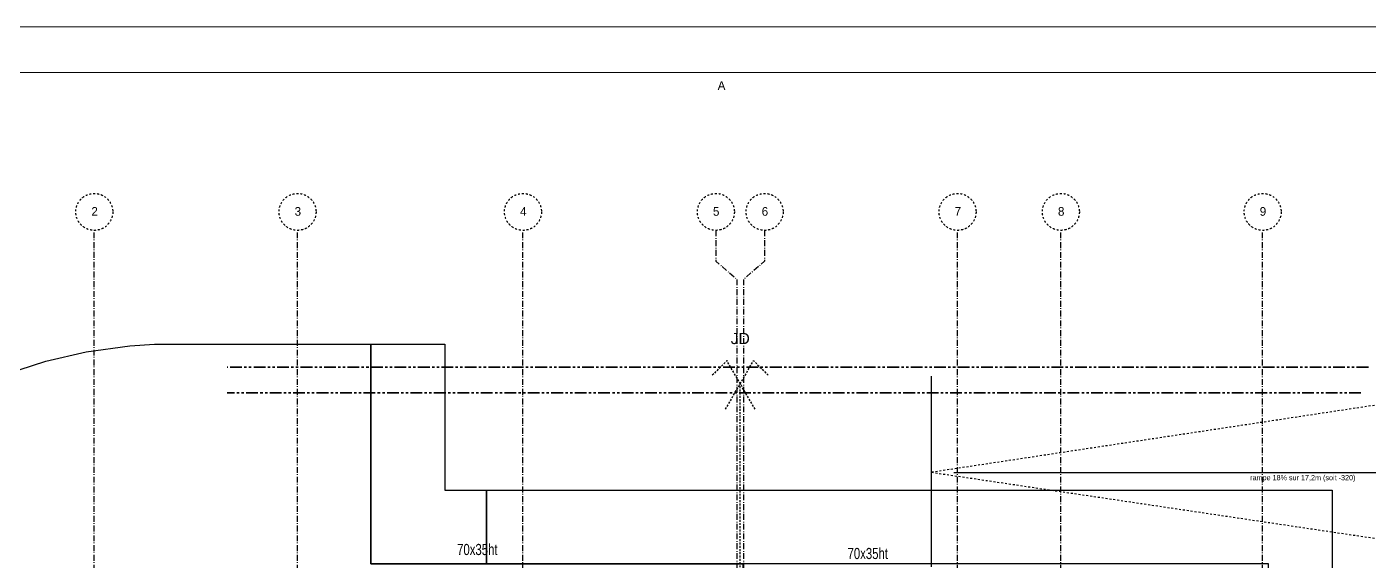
# Model space of a CAD drawing. Header units: centimetres. Extents: x 2452 to 16512, y -4226 to 6371.
# Drawn here: x 4278 to 7911, y 4925 to 6371 of the extents above; entities that cross this region are included whole.
import ezdxf

# ---------------------------------------------------------------- set-up
doc = ezdxf.new("R2010")
doc.units = ezdxf.units.CM
for name, pattern in [('INTERROMPU2', [9.525, 6.35, -3.175]), ('PHANTOM', [63.5, 31.75, -6.35, 6.35, -6.35, 6.35, -6.35]), ('Style de ligne -11', [0.347222, 0.20828, -0.138942]), ('Style de ligne -6', [1.04164, 0.625, -0.20828, 0.06943, -0.13893]), ('VW-01', [0.41656, 0.20828, -0.20828])]:
    doc.linetypes.add(name, pattern=pattern)
for name, color, linetype, lineweight in [('01_sem', 252, 'INTERROMPU2', 35), ('01_texte_repere', 252, 'Continuous', 20), ('prlm-ZCARTOUCHE', 7, 'Continuous', 13)]:
    doc.layers.add(name, color=color, linetype=linetype, lineweight=lineweight)
for name, color, linetype in [('B Général', 252, 'Continuous'), ('C ANNOTATIONS-texte', 252, 'Continuous'), ('prlm-BA', 30, 'Continuous')]:
    doc.layers.add(name, color=color, linetype=linetype)
doc.layers.add('prlm-ZEROPLOT', color=254, linetype='Continuous', plot=False)
doc.styles.add('Arial', font='arial.ttf')
doc.styles.add('CEDREP', font='GILC____.TTF')
doc.styles.add('Eurostile', font='Eurosti.TTF')

# ---------------------------------------------------------------- blocks, each defined once
blk = doc.blocks.new('Groupe-111-1')
at = {"layer": 'B Général', "linetype": 'Style de ligne -11', "ltscale": 25.4}
blk.add_line((-1456.9, -1173.9), (-1456.9, 946.1), dxfattribs=at)
at = {"layer": 'B Général', "linetype": 'Style de ligne -11', "ltscale": 25.4, "flags": 128}
for points in [[(-1416.9, 876.8), (-1492.9, 1008.4), (-1532.9, 968.4)], [(-1496.9, 876.8), (-1420.9, 1008.4), (-1380.9, 968.4)]]:
    blk.add_lwpolyline(points, dxfattribs=at)
at = {"layer": 'B Général', "insert": (-1482.8, 1083.5), "char_height": 30.3, "attachment_point": 1, "line_spacing_factor": 0.959385, "style": 'Arial'}
blk.add_mtext('JD', dxfattribs=at)
blk = doc.blocks.new('A$C711F189D')
at = {"layer": '01_sem', "color": 0, "linetype": 'PHANTOM'}
for points in [[(-1301, 1736), (-4389.1, 1736)], [(-1321.1, 1666), (-4389.1, 1666)]]:
    blk.add_lwpolyline(points, dxfattribs=at)
at = {"layer": '01_texte_repere', "color": 0, "char_height": 30, "width": 164.804, "attachment_point": 8, "rotation": 0.0002, "style": 'CEDREP'}
for insert in [(-3712.1, 1226.6), (-2655.6, 1215.8)]:
    blk.add_mtext('70x35ht ', dxfattribs=dict(at, insert=insert))

msp = doc.modelspace()

# ---------------------------------------------------------------- linework, layer by layer
at = {"layer": 'B Général', "linetype": 'Style de ligne -6', "ltscale": 25.4}
for p, q in [((4460.95, 3285.43), (4460.95, 5820.43)), ((5010.96, 3285.39), (5010.96, 5820.39)), ((5620.96, 3285.39), (5620.96, 5820.39)), ((6796.89, 3285.39), (6796.89, 5820.39)), ((7076.48, 3285.39), (7076.48, 5820.39)), ((7622.48, 3285.39), (7622.48, 5820.39))]:
    msp.add_line(p, q, dxfattribs=at)
at = {"layer": 'B Général', "linetype": 'Continuous'}
for p, q in [((6726.48, 4909.39), (6726.48, 5425.39)), ((6786.68, 5165.18), (8420.37, 5165.18))]:
    msp.add_line(p, q, dxfattribs=at)
at = {"layer": 'B Général', "linetype": 'Style de ligne -6', "ltscale": 25.4, "flags": 128}
for points in [[(6142.96, 5820.39), (6142.96, 5736.89), (6199.89, 5687.89), (6199.89, 3085.39)], [(6274.81, 5820.39), (6274.81, 5736.89), (6217.89, 5687.89), (6217.89, 3085.39)]]:
    msp.add_lwpolyline(points, dxfattribs=at)
at = {"layer": 'B Général', "linetype": 'VW-01', "ltscale": 25.4, "flags": 128}
msp.add_lwpolyline([(6726.48, 5165.47), (8446.48, 4909.39), (8446.48, 5425.39)], close=True, dxfattribs=at)
at = {"layer": 'B Général', "linetype": 'VW-01', "ltscale": 25.4}
for centre in [(4460.95, 5870.39), (5010.96, 5870.39), (5620.96, 5870.39), (6142.96, 5870.39), (6274.81, 5870.39), (6796.89, 5870.39), (7076.48, 5870.39), (7622.48, 5870.39)]:
    msp.add_circle(centre, 50, dxfattribs=at)
at = {"layer": 'prlm-ZCARTOUCHE', "ltscale": 25}
for points in [[(2451.72, 6371.43), (16512.26, 6371.43), (16512.26, -4226.46), (2451.72, -4226.46)], [(2575.05, 6248.2), (16413.59, 6248.2), (16413.59, -4103.23), (2575.05, -4103.23)]]:
    msp.add_lwpolyline(points, close=True, dxfattribs=at)
at = {"layer": 'prlm-ZEROPLOT', "ltscale": 25}
msp.add_lwpolyline([(4222.02, 5430.97), (4330.11, 5466.39), (4438.77, 5491.38), (4557.24, 5507.73), (4624.23, 5512.38), (5209.04, 5512.38), (5209.04, 4917.39), (6215.89, 4917.39), (6215.89, 3517.39), (4931.96, 3517.39), (4931.96, 2568.4), (4331.44, 2568.4), (4331.44, 2828.23), (3662.92, 2828.23)], dxfattribs=at)
at = {"layer": 'prlm-ZEROPLOT'}
for points in [[(5209.04, 5512.38), (5409.04, 5512.38), (5409.04, 5117.41), (5521.96, 5117.41), (5521.96, 4917.39), (5209.04, 4917.39)], [(5521.96, 5117.41), (7810.48, 5117.41), (7810.48, 4893.39), (7638.48, 4893.39), (7638.48, 4917.39), (5521.96, 4917.39)]]:
    msp.add_lwpolyline(points, close=True, dxfattribs=at)

# ---------------------------------------------------------------- block references
at = {"layer": 'B Général'}
msp.add_blockref('Groupe-111-1', (7665.81, 4459.32), dxfattribs=at)
at = {"layer": 'prlm-BA'}
msp.add_blockref('A$C711F189D', (9209.48, 3714.39), dxfattribs=at)

# ---------------------------------------------------------------- texts
at = {"layer": 'B Général', "char_height": 23.53, "attachment_point": 1, "line_spacing_factor": 0.894142, "style": 'Eurostile'}
for s, insert in [('2', (4453.03, 5883.51)), ('3', (5003.05, 5883.51)), ('4', (5613.05, 5883.51)), ('5', (6135.04, 5883.51)), ('6', (6266.89, 5883.51)), ('7', (6788.97, 5883.51)), ('8', (7068.57, 5883.51)), ('9', (7614.57, 5883.51))]:
    msp.add_mtext(s, dxfattribs=dict(at, insert=insert))
at = {"layer": 'C ANNOTATIONS-texte', "insert": (6147.74, 6224.07), "char_height": 23.53, "attachment_point": 1, "line_spacing_factor": 0.894142, "style": 'Eurostile'}
msp.add_mtext('A', dxfattribs=at)
at = {"layer": 'C ANNOTATIONS-texte', "char_height": 14.118, "width": 402.2532, "attachment_point": 1, "line_spacing_factor": 0.894142, "style": 'Eurostile'}
for insert in [(7588.58, 5157.96), (7588.59, 5158.01)]:
    msp.add_mtext('rampe 18% sur 17,2m (soit -320)', dxfattribs=dict(at, insert=insert))

doc.saveas('drawing.dxf')
